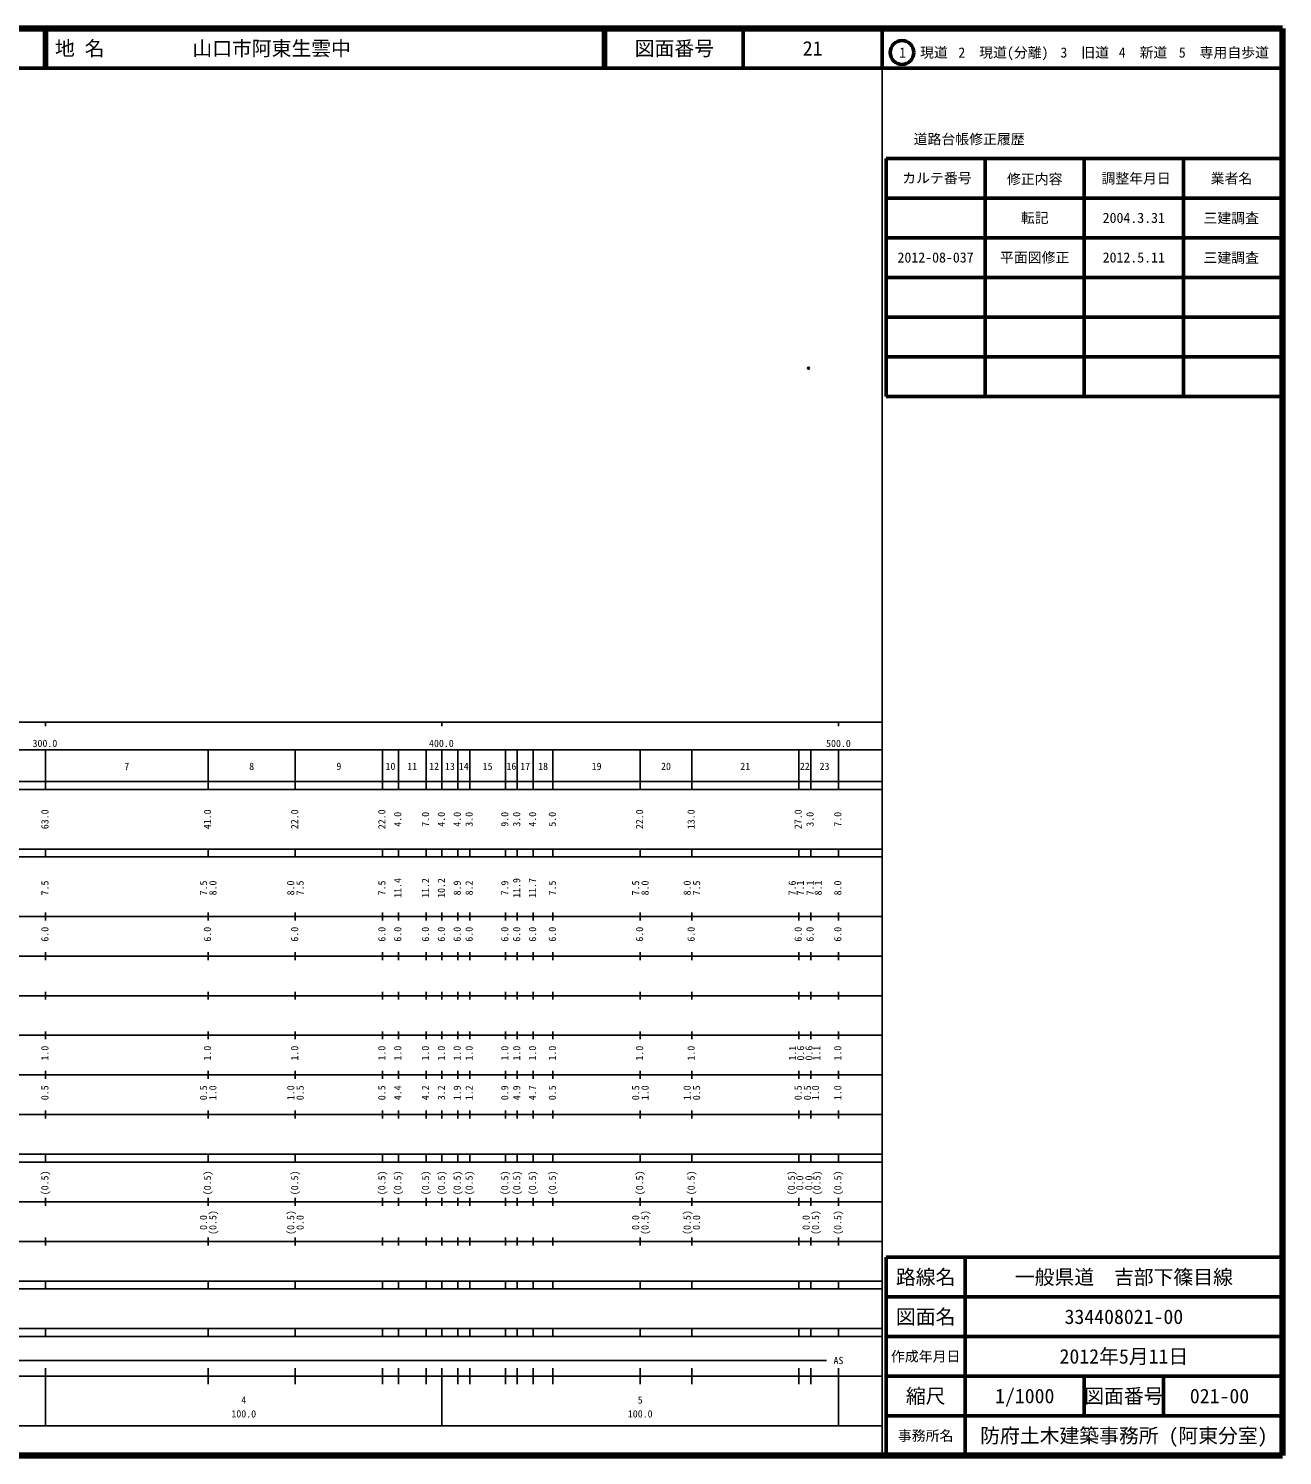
# Model space of a CAD drawing. Units: millimetres on the paper. Extents: x 40 to 680, y 20 to 380.
# Drawn here: x 363.7 to 680, y 20 to 380 of the extents above; entities that cross this region are included whole.
import ezdxf
from ezdxf.enums import TextEntityAlignment as Align

# ---------------------------------------------------------------- set-up
doc = ezdxf.new("R2010")
doc.units = ezdxf.units.MM
doc.header["$PDMODE"] = 32
doc.header["$PDSIZE"] = 0.5
doc.layers.add('M-OTRS', color=6, linetype='Continuous')
doc.layers.add('M-TTL-TXT', color=7, linetype='Continuous')
for name, color, linetype, lineweight in [('M-TTL', 2, 'Continuous', 140), ('M-TTL-BAND', 7, 'Continuous', 25), ('M-TTL-FRAM', 2, 'Continuous', 50), ('M-TTL-LINE', 7, 'Continuous', 50)]:
    doc.layers.add(name, color=color, linetype=linetype, lineweight=lineweight)
doc.styles.add('ＭＳ ゴシック', font='')
doc.styles.get('ＭＳ ゴシック').set_extended_font_data('MS Gothic')

msp = doc.modelspace()

# ---------------------------------------------------------------- linework, layer by layer
at = {"layer": 'M-OTRS'}
msp.add_point((560.445, 294.317), dxfattribs=at)
at = {"layer": 'M-TTL'}
for p, q in [((680, 380), (40, 380)), ((680, 20), (680, 380)), ((40, 20), (680, 20))]:
    msp.add_line(p, q, dxfattribs=at)
at = {"layer": 'M-TTL-BAND'}
for p, q in [((579, 20), (579, 370)), ((40, 205), (579, 205)), ((368, 205), (368, 204)), ((468, 205), (468, 204)), ((568, 205), (568, 204)), ((68, 198), (579, 198)), ((368, 188), (368, 198)), ((409, 188), (409, 198)), ((431, 188), (431, 198)), ((453, 188), (453, 198)), ((457, 188), (457, 198)), ((464, 188), (464, 198)), ((468, 188), (468, 198)), ((472, 188), (472, 198)), ((475, 188), (475, 198)), ((484, 188), (484, 198)), ((487, 188), (487, 198)), ((491, 188), (491, 198)), ((496, 188), (496, 198)), ((518, 188), (518, 198)), ((531, 188), (531, 198)), ((558, 188), (558, 198)), ((561, 188), (561, 198)), ((568, 188), (568, 198)), ((40, 190), (579, 190)), ((40, 188), (579, 188)), ((40, 173), (579, 173)), ((368, 171), (368, 173)), ((409, 171), (409, 173)), ((431, 171), (431, 173)), ((453, 171), (453, 173)), ((457, 171), (457, 173)), ((464, 171), (464, 173)), ((468, 171), (468, 173)), ((472, 171), (472, 173)), ((475, 171), (475, 173)), ((484, 171), (484, 173)), ((487, 171), (487, 173)), ((491, 171), (491, 173)), ((496, 171), (496, 173)), ((518, 171), (518, 173)), ((531, 171), (531, 173)), ((558, 171), (558, 173)), ((561, 171), (561, 173)), ((568, 171), (568, 173)), ((40, 171), (579, 171)), ((40, 156), (579, 156)), ((368, 155), (368, 157)), ((409, 155), (409, 157)), ((431, 155), (431, 157)), ((453, 155), (453, 157)), ((457, 155), (457, 157)), ((464, 155), (464, 157)), ((468, 155), (468, 157)), ((472, 155), (472, 157)), ((475, 155), (475, 157)), ((484, 155), (484, 157)), ((487, 155), (487, 157)), ((491, 155), (491, 157)), ((496, 155), (496, 157)), ((518, 155), (518, 157)), ((531, 155), (531, 157)), ((558, 155), (558, 157)), ((561, 155), (561, 157)), ((568, 155), (568, 157)), ((46, 146), (579, 146)), ((368, 145), (368, 147)), ((409, 145), (409, 147)), ((431, 145), (431, 147)), ((453, 145), (453, 147)), ((457, 145), (457, 147)), ((464, 145), (464, 147)), ((468, 145), (468, 147)), ((472, 145), (472, 147)), ((475, 145), (475, 147)), ((484, 145), (484, 147)), ((487, 145), (487, 147)), ((491, 145), (491, 147)), ((496, 145), (496, 147)), ((518, 145), (518, 147)), ((531, 145), (531, 147)), ((558, 145), (558, 147)), ((561, 145), (561, 147)), ((568, 145), (568, 147)), ((368, 135), (368, 137)), ((409, 135), (409, 137)), ((431, 135), (431, 137)), ((453, 135), (453, 137)), ((457, 135), (457, 137)), ((464, 135), (464, 137)), ((468, 135), (468, 137)), ((472, 135), (472, 137)), ((475, 135), (475, 137)), ((484, 135), (484, 137)), ((487, 135), (487, 137)), ((491, 135), (491, 137)), ((496, 135), (496, 137)), ((518, 135), (518, 137)), ((531, 135), (531, 137)), ((558, 135), (558, 137)), ((561, 135), (561, 137)), ((568, 135), (568, 137)), ((52, 136), (579, 136)), ((46, 126), (579, 126)), ((368, 125), (368, 127)), ((409, 125), (409, 127)), ((431, 125), (431, 127)), ((453, 125), (453, 127)), ((457, 125), (457, 127)), ((464, 125), (464, 127)), ((468, 125), (468, 127)), ((472, 125), (472, 127)), ((475, 125), (475, 127)), ((484, 125), (484, 127)), ((487, 125), (487, 127)), ((491, 125), (491, 127)), ((496, 125), (496, 127)), ((518, 125), (518, 127)), ((531, 125), (531, 127)), ((558, 125), (558, 127)), ((561, 125), (561, 127)), ((568, 125), (568, 127)), ((52, 116), (579, 116)), ((368, 115), (368, 117)), ((409, 115), (409, 117)), ((431, 115), (431, 117)), ((453, 115), (453, 117)), ((457, 115), (457, 117)), ((464, 115), (464, 117)), ((468, 115), (468, 117)), ((472, 115), (472, 117)), ((475, 115), (475, 117)), ((484, 115), (484, 117)), ((487, 115), (487, 117)), ((491, 115), (491, 117)), ((496, 115), (496, 117)), ((518, 115), (518, 117)), ((531, 115), (531, 117)), ((558, 115), (558, 117)), ((561, 115), (561, 117)), ((568, 115), (568, 117)), ((46, 106), (579, 106)), ((368, 105), (368, 107)), ((409, 105), (409, 107)), ((431, 105), (431, 107)), ((453, 105), (453, 107)), ((457, 105), (457, 107)), ((464, 105), (464, 107)), ((468, 105), (468, 107)), ((472, 105), (472, 107)), ((475, 105), (475, 107)), ((484, 105), (484, 107)), ((487, 105), (487, 107)), ((491, 105), (491, 107)), ((496, 105), (496, 107)), ((518, 105), (518, 107)), ((531, 105), (531, 107)), ((558, 105), (558, 107)), ((561, 105), (561, 107)), ((568, 105), (568, 107)), ((40, 96), (579, 96)), ((40, 94), (579, 94)), ((368, 94), (368, 96)), ((409, 94), (409, 96)), ((431, 94), (431, 96)), ((453, 94), (453, 96)), ((457, 94), (457, 96)), ((464, 94), (464, 96)), ((468, 94), (468, 96)), ((472, 94), (472, 96)), ((475, 94), (475, 96)), ((484, 94), (484, 96)), ((487, 94), (487, 96)), ((491, 94), (491, 96)), ((496, 94), (496, 96)), ((518, 94), (518, 96)), ((531, 94), (531, 96)), ((558, 94), (558, 96)), ((561, 94), (561, 96)), ((568, 94), (568, 96)), ((49, 84), (579, 84)), ((368, 83), (368, 85)), ((409, 83), (409, 85)), ((431, 83), (431, 85)), ((453, 83), (453, 85)), ((457, 83), (457, 85)), ((464, 83), (464, 85)), ((468, 83), (468, 85)), ((472, 83), (472, 85)), ((475, 83), (475, 85)), ((484, 83), (484, 85)), ((487, 83), (487, 85)), ((491, 83), (491, 85)), ((496, 83), (496, 85)), ((518, 83), (518, 85)), ((531, 83), (531, 85)), ((558, 83), (558, 85)), ((561, 83), (561, 85)), ((568, 83), (568, 85)), ((40, 74), (579, 74)), ((368, 73), (368, 75)), ((409, 73), (409, 75)), ((431, 73), (431, 75)), ((453, 73), (453, 75)), ((457, 73), (457, 75)), ((464, 73), (464, 75)), ((468, 73), (468, 75)), ((472, 73), (472, 75)), ((475, 73), (475, 75)), ((484, 73), (484, 75)), ((487, 73), (487, 75)), ((491, 73), (491, 75)), ((496, 73), (496, 75)), ((518, 73), (518, 75)), ((531, 73), (531, 75)), ((558, 73), (558, 75)), ((561, 73), (561, 75)), ((568, 73), (568, 75)), ((40, 64), (579, 64)), ((40, 62), (579, 62)), ((368, 62), (368, 64)), ((409, 62), (409, 64)), ((431, 62), (431, 64)), ((453, 62), (453, 64)), ((457, 62), (457, 64)), ((464, 62), (464, 64)), ((468, 62), (468, 64)), ((472, 62), (472, 64)), ((475, 62), (475, 64)), ((484, 62), (484, 64)), ((487, 62), (487, 64)), ((491, 62), (491, 64)), ((496, 62), (496, 64)), ((518, 62), (518, 64)), ((531, 62), (531, 64)), ((558, 62), (558, 64)), ((561, 62), (561, 64)), ((568, 62), (568, 64)), ((40, 52), (579, 52)), ((368, 50), (368, 52)), ((409, 50), (409, 52)), ((431, 50), (431, 52)), ((453, 50), (453, 52)), ((457, 50), (457, 52)), ((464, 50), (464, 52)), ((468, 50), (468, 52)), ((472, 50), (472, 52)), ((475, 50), (475, 52)), ((484, 50), (484, 52)), ((487, 50), (487, 52)), ((491, 50), (491, 52)), ((496, 50), (496, 52)), ((518, 50), (518, 52)), ((531, 50), (531, 52)), ((558, 50), (558, 52)), ((561, 50), (561, 52)), ((568, 50), (568, 52)), ((40, 50), (579, 50)), ((71, 44), (565, 44)), ((40, 40), (579, 40)), ((368, 27.5), (368, 42)), ((409, 38), (409, 42)), ((431, 38), (431, 42)), ((453, 38), (453, 42)), ((457, 38), (457, 42)), ((464, 38), (464, 42)), ((468, 27.5), (468, 42)), ((472, 38), (472, 42)), ((475, 38), (475, 42)), ((484, 38), (484, 42)), ((487, 38), (487, 42)), ((491, 38), (491, 42)), ((496, 38), (496, 42)), ((518, 38), (518, 42)), ((531, 38), (531, 42)), ((558, 38), (558, 42)), ((561, 38), (561, 42)), ((568, 27.5), (568, 42)), ((68, 27.5), (579, 27.5))]:
    msp.add_line(p, q, dxfattribs=at)
at = {"layer": 'M-TTL-FRAM'}
for p, q in [((580, 347.197), (580, 287.197)), ((580, 347.197), (680, 347.197)), ((580, 287.197), (680, 287.197)), ((680, 70), (580, 70)), ((580, 70), (580, 20))]:
    msp.add_line(p, q, dxfattribs=at)
at = {"layer": 'M-TTL-LINE'}
for p, q in [((367.75, 380), (367.75, 370)), ((368.25, 380), (368.25, 370)), ((508.747, 380), (508.747, 370)), ((509.247, 380), (509.247, 370)), ((543.997, 380), (543.997, 370)), ((579, 380), (579, 370)), ((40, 370), (680, 370)), ((605, 347.197), (605, 287.197)), ((630, 347.197), (630, 287.197)), ((655, 347.197), (655, 287.197)), ((580, 337.197), (680, 337.197)), ((580, 327.197), (680, 327.197)), ((580, 317.197), (680, 317.197)), ((580, 307.197), (680, 307.197)), ((580, 297.197), (680, 297.197)), ((600, 70), (600, 20)), ((680, 60), (580, 60)), ((680, 50), (580, 50)), ((680, 40), (580, 40)), ((630, 40), (630, 30)), ((650, 40), (650, 30)), ((680, 30), (580, 30))]:
    msp.add_line(p, q, dxfattribs=at)
msp.add_circle((584.031, 373.958), 3, dxfattribs=at)

# ---------------------------------------------------------------- texts
at = {"layer": 'M-TTL-BAND', "style": 'ＭＳ ゴシック'}
for s, p in [('300.0', (367.844, 198.195)), ('400.0', (467.844, 198.195)), ('500.0', (568, 198.195)), ('7', (388.5, 192.405)), ('8', (420, 192.405)), ('9', (442, 192.405)), ('10', (455, 192.405)), ('11', (460.5, 192.405)), ('12', (466, 192.405)), ('13', (470, 192.405)), ('14', (473.5, 192.405)), ('15', (479.5, 192.405)), ('16', (485.5, 192.405)), ('17', (489, 192.405)), ('18', (493.5, 192.405)), ('19', (507, 192.405)), ('20', (524.5, 192.405)), ('21', (544.5, 192.405)), ('22', (559.5, 192.405)), ('23', (564.5, 192.405)), ('AS', (568, 42.5)), ('4', (418, 32.523)), ('5', (518, 32.523)), ('100.0', (418, 29.033)), ('100.0', (518, 29.033))]:
    msp.add_text(s, height=1.833, dxfattribs=at).set_placement(p, align=Align.BOTTOM_CENTER)
for s, p in [('63.0', (369.29, 180.5)), ('41.0', (410.29, 180.5)), ('22.0', (432.29, 180.5)), ('22.0', (454.29, 180.5)), ('4.0', (458.29, 180.5)), ('7.0', (465.29, 180.5)), ('4.0', (469.29, 180.5)), ('4.0', (473.29, 180.5)), ('3.0', (476.29, 180.5)), ('9.0', (485.29, 180.5)), ('3.0', (488.29, 180.5)), ('4.0', (492.29, 180.5)), ('5.0', (497.29, 180.5)), ('22.0', (519.29, 180.5)), ('13.0', (532.29, 180.5)), ('27.0', (559.29, 180.5)), ('3.0', (562.29, 180.5)), ('7.0', (569.29, 180.5)), ('7.5', (369.29, 163.174)), ('7.5', (409.29, 163.174)), ('8.0', (411.66, 163.174)), ('8.0', (431.29, 163.174)), ('7.5', (433.66, 163.174)), ('7.5', (454.29, 163.174)), ('11.4', (458.29, 163.174)), ('11.2', (465.29, 163.174)), ('10.2', (469.29, 163.174)), ('8.9', (473.29, 163.174)), ('8.2', (476.29, 163.174)), ('7.9', (485.29, 163.174)), ('11.9', (488.29, 163.174)), ('11.7', (492.29, 163.174)), ('7.5', (497.29, 163.174)), ('7.5', (518.29, 163.174)), ('8.0', (520.66, 163.174)), ('8.0', (531.29, 163.174)), ('7.5', (533.66, 163.174)), ('7.6', (557.787, 163.174)), ('7.1', (559.823, 163.174)), ('7.1', (562.325, 163.174)), ('8.1', (564.336, 163.174)), ('8.0', (569.29, 163.174)), ('6.0', (369.29, 151.5)), ('6.0', (410.29, 151.5)), ('6.0', (432.29, 151.5)), ('6.0', (454.29, 151.5)), ('6.0', (458.29, 151.5)), ('6.0', (465.29, 151.5)), ('6.0', (469.29, 151.5)), ('6.0', (473.29, 151.5)), ('6.0', (476.29, 151.5)), ('6.0', (485.29, 151.5)), ('6.0', (488.29, 151.5)), ('6.0', (492.29, 151.5)), ('6.0', (497.29, 151.5)), ('6.0', (519.29, 151.5)), ('6.0', (532.29, 151.5)), ('6.0', (559.29, 151.5)), ('6.0', (562.29, 151.5)), ('6.0', (569.29, 151.5)), ('1.0', (369.29, 121.5)), ('1.0', (410.29, 121.5)), ('1.0', (432.29, 121.5)), ('1.0', (454.29, 121.5)), ('1.0', (458.29, 121.5)), ('1.0', (465.29, 121.5)), ('1.0', (469.29, 121.5)), ('1.0', (473.29, 121.5)), ('1.0', (476.29, 121.5)), ('1.0', (485.29, 121.5)), ('1.0', (488.29, 121.5)), ('1.0', (492.29, 121.5)), ('1.0', (497.29, 121.5)), ('1.0', (519.29, 121.5)), ('1.0', (532.29, 121.5)), ('1.1', (557.884, 121.5)), ('0.6', (559.898, 121.5)), ('0.6', (562.014, 121.5)), ('1.1', (563.996, 121.5)), ('1.0', (569.29, 121.5)), ('0.5', (369.29, 111.5)), ('0.5', (409.29, 111.5)), ('1.0', (411.66, 111.5)), ('1.0', (431.29, 111.5)), ('0.5', (433.66, 111.5)), ('0.5', (454.29, 111.5)), ('4.4', (458.29, 111.5)), ('4.2', (465.29, 111.5)), ('3.2', (469.29, 111.5)), ('1.9', (473.29, 111.5)), ('1.2', (476.29, 111.5)), ('0.9', (485.29, 111.5)), ('4.9', (488.29, 111.5)), ('4.7', (492.29, 111.5)), ('0.5', (497.29, 111.5)), ('0.5', (518.29, 111.5)), ('1.0', (520.66, 111.5)), ('1.0', (531.29, 111.5)), ('0.5', (533.66, 111.5)), ('0.5', (559.29, 111.5)), ('0.5', (561.638, 111.5)), ('1.0', (563.66, 111.5)), ('1.0', (569.29, 111.5)), ('(0.5)', (369.29, 88.764)), ('(0.5)', (410.29, 88.764)), ('(0.5)', (432.29, 88.764)), ('(0.5)', (454.29, 88.764)), ('(0.5)', (458.29, 88.764)), ('(0.5)', (465.29, 88.764)), ('(0.5)', (469.29, 88.764)), ('(0.5)', (473.29, 88.764)), ('(0.5)', (476.29, 88.764)), ('(0.5)', (485.29, 88.764)), ('(0.5)', (488.29, 88.764)), ('(0.5)', (492.29, 88.764)), ('(0.5)', (497.29, 88.764)), ('(0.5)', (519.29, 88.764)), ('(0.5)', (532.29, 88.764)), ('(0.5)', (557.572, 88.764)), ('0.0', (559.707, 88.764)), ('0.0', (562.001, 88.764)), ('(0.5)', (564.031, 88.764)), ('(0.5)', (569.29, 88.764)), ('0.0', (409.29, 78.764)), ('(0.5)', (411.66, 78.764)), ('(0.5)', (431.29, 78.764)), ('0.0', (433.66, 78.764)), ('0.0', (518.29, 78.764)), ('(0.5)', (520.66, 78.764)), ('(0.5)', (531.29, 78.764)), ('0.0', (533.66, 78.764)), ('0.0', (561.29, 78.764)), ('(0.5)', (563.66, 78.764)), ('(0.5)', (569.29, 78.764))]:
    msp.add_text(s, height=1.833, rotation=90, dxfattribs=at).set_placement(p, align=Align.BOTTOM_CENTER)
at = {"layer": 'M-TTL-TXT', "style": 'ＭＳ ゴシック'}
for s, p in [('地 名', (370.38, 375)), ('山口市阿東生雲中', (405.024, 375))]:
    msp.add_text(s, height=3.666, dxfattribs=at).set_placement(p, align=Align.MIDDLE_LEFT)
for s, height, p in [('図面番号', 3.666, (526.622, 375)), ('21', 3.666, (561.497, 375)), ('1\u3000現道', 2.566, (589.448, 373.958)), ('2\u3000現道(分離)', 2.566, (609.619, 373.958)), ('3\u3000旧道', 2.566, (630.121, 373.958)), ('4\u3000新道', 2.566, (644.824, 373.958)), ('5\u3000専用自歩道', 2.566, (665.228, 373.958)), ('道路台帳修正履歴', 2.566, (600.968, 352.113)), ('カルテ番号', 2.566, (592.839, 342.277)), ('修正内容', 2.566, (617.509, 342.023)), ('調整年月日', 2.566, (643.089, 342.197)), ('業者名', 2.566, (667.134, 342.197)), ('転記', 2.566, (617.5, 332.245)), ('2004.3.31', 2.566, (642.5, 332.245)), ('三建調査', 2.566, (667.077, 332.189)), ('2012-08-037', 2.566, (592.5, 322.245)), ('平面図修正', 2.566, (617.5, 322.245)), ('2012.5.11', 2.566, (642.5, 322.245)), ('三建調査', 2.566, (667.077, 322.189)), ('路線名', 3.666, (590, 65)), ('路線名', 3.666, (590, 65)), ('一般県道\u3000吉部下篠目線', 3.666, (640, 65)), ('図面名', 3.666, (590, 55)), ('図面名', 3.666, (590, 55)), ('334408021-00', 3.666, (640, 55)), ('2012年5月11日', 3.666, (640, 45)), ('作成年月日', 2.566, (590, 45)), ('作成年月日', 2.566, (590, 45)), ('縮尺', 3.666, (590, 35)), ('縮尺', 3.666, (590, 35)), ('1/1000', 3.666, (615, 35)), ('図面番号', 3.666, (640, 35)), ('図面番号', 3.666, (640, 35)), ('021-00', 3.666, (664.125, 35)), ('事務所名', 2.566, (590, 25)), ('事務所名', 2.566, (590, 25)), ('防府土木建築事務所 (阿東分室)', 3.666, (640, 25))]:
    msp.add_text(s, height=height, dxfattribs=at).set_placement(p, align=Align.MIDDLE_CENTER)

doc.saveas('drawing.dxf')
